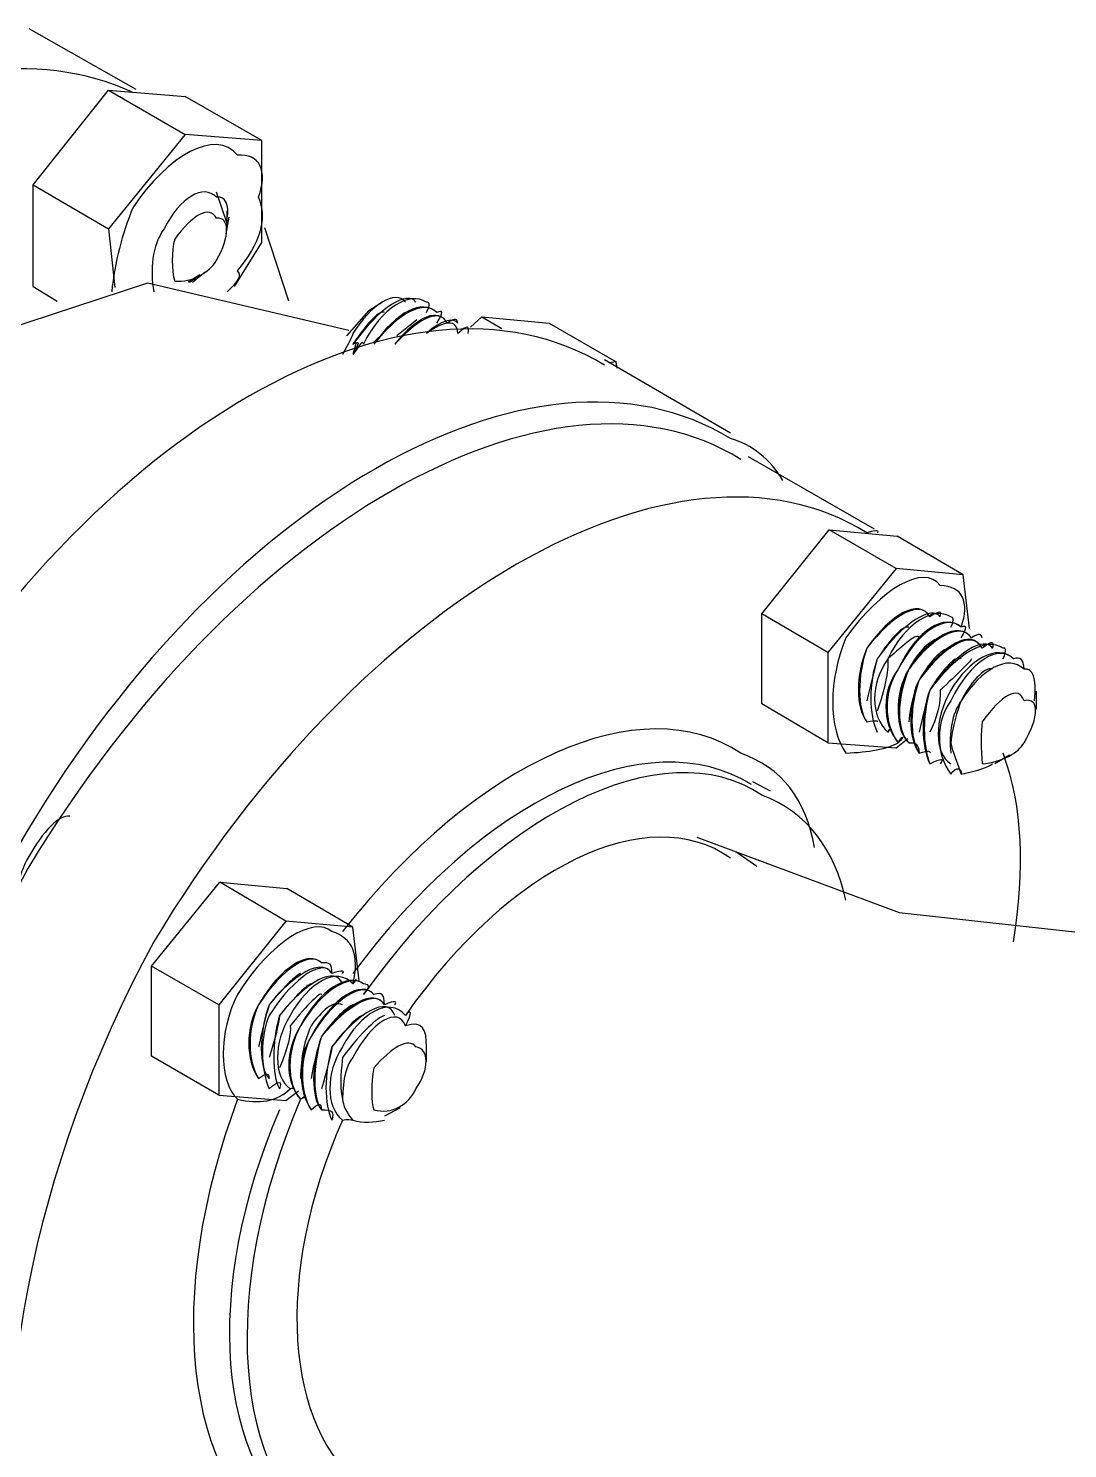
# Model space of a CAD drawing. Header units: inches. Extents: x 0.3 to 33.8, y 15.5 to 37.1.
# Drawn here: x 10.556 to 11.067, y 26.852 to 27.551 of the extents above; entities that cross this region are included whole.
import ezdxf

# ---------------------------------------------------------------- set-up
doc = ezdxf.new("R2010")
doc.units = ezdxf.units.IN
doc.header["$MEASUREMENT"] = 0

# ---------------------------------------------------------------- blocks, each defined once
blk = doc.blocks.new('60298_1')
at = {"transparency": 33554687}
for points in [[(10.5559, 27.55088), (10.60857, 27.52093)], [(10.55796, 27.47394), (10.59514, 27.52042)], [(10.59514, 27.52042), (10.63284, 27.51732)], [(10.59514, 27.52042), (10.63284, 27.49873)], [(10.67054, 27.49563), (10.63284, 27.51732)], [(10.63284, 27.49873), (10.59514, 27.45225)], [(10.67054, 27.49563), (10.63284, 27.49873)], [(10.67054, 27.44554), (10.67054, 27.49563)], [(10.55796, 27.42385), (10.55796, 27.47394)], [(10.55796, 27.47394), (10.59514, 27.45225)], [(10.6535, 27.45483), (10.64833, 27.47032)], [(10.6535, 27.46103), (10.6535, 27.46103)], [(10.6535, 27.45225), (10.6535, 27.46103)], [(10.59514, 27.45225), (10.59824, 27.42333)], [(10.65298, 27.44967), (10.65453, 27.45793)], [(10.68396, 27.41662), (10.67209, 27.45276)], [(10.65711, 27.42385), (10.67054, 27.44554)], [(10.63646, 27.42591), (10.64265, 27.43108)], [(10.7134, 27.40216), (10.61425, 27.4254), (10.51975, 27.39441)], [(10.55796, 27.42385), (10.56984, 27.41662)], [(10.64007, 27.42953), (10.63439, 27.42591)], [(10.63491, 27.42591), (10.638, 27.42798)], [(10.72321, 27.41197), (10.73044, 27.41662)], [(10.72321, 27.41197), (10.71237, 27.39957)], [(10.74077, 27.41094), (10.72579, 27.39648)], [(10.75213, 27.4161), (10.75213, 27.4161)], [(10.75833, 27.41248), (10.75833, 27.41248)], [(10.74697, 27.40732), (10.73715, 27.39957)], [(10.75368, 27.40319), (10.75368, 27.40319)], [(10.76453, 27.40887), (10.76453, 27.40887)], [(10.77124, 27.40526), (10.77124, 27.40526)], [(10.7733, 27.40371), (10.77898, 27.40887)], [(10.77898, 27.40887), (10.7888, 27.40319)], [(10.77898, 27.40887), (10.81203, 27.40577)], [(10.81203, 27.40577), (10.84509, 27.38666)], [(10.90137, 27.35155), (10.8394, 27.3877)], [(10.84509, 27.38666), (10.84147, 27.38615)], [(10.8456, 27.38357), (10.84509, 27.38666)], [(10.91015, 27.34019), (10.97212, 27.30456)], [(10.91687, 27.26273), (10.94991, 27.30404)], [(10.94991, 27.30404), (10.98348, 27.30094)], [(10.98297, 27.28493), (10.94991, 27.30404)], [(11.01602, 27.28183), (10.98348, 27.30094)], [(10.98297, 27.28493), (10.9494, 27.24362)], [(11.01602, 27.28183), (10.98297, 27.28493)], [(11.01911, 27.2555), (11.01602, 27.28183)], [(10.9494, 27.24362), (10.91687, 27.26273)], [(10.91687, 27.21832), (10.91687, 27.26273)], [(11.00259, 27.26531), (11.00259, 27.26531)], [(11.0093, 27.2617), (11.0093, 27.2617)], [(11.0155, 27.25808), (11.0155, 27.25808)], [(11.01911, 27.2555), (11.01911, 27.2555)], [(11.01963, 27.25498), (11.01963, 27.25498)], [(11.02221, 27.25395), (11.02221, 27.25395)], [(11.02841, 27.25033), (11.02841, 27.25033)], [(10.9494, 27.24362), (10.9494, 27.19921)], [(11.03461, 27.24672), (11.03461, 27.24672)], [(11.04132, 27.2431), (11.04132, 27.2431)], [(11.05216, 27.21574), (11.05216, 27.22451)], [(10.9494, 27.19921), (10.91687, 27.21832)], [(10.97161, 27.21108), (10.97161, 27.21108)], [(10.9778, 27.20747), (10.9778, 27.20747)], [(10.98297, 27.19663), (10.98865, 27.20127)], [(10.984, 27.20386), (10.984, 27.20386)], [(10.99071, 27.20024), (10.99071, 27.20024)], [(10.9494, 27.19921), (10.98297, 27.19663)], [(10.99691, 27.19611), (10.99691, 27.19611)], [(11.03874, 27.19301), (11.03151, 27.18888)], [(11.00362, 27.1925), (11.00362, 27.1925)], [(11.00982, 27.18888), (11.00982, 27.18888)], [(10.91222, 27.1801), (10.921, 27.17546)], [(10.88485, 27.15273), (10.98452, 27.11555), (11.11568, 27.10109), (11.24633, 27.11607), (11.34497, 27.15377)], [(10.91428, 27.13827), (10.90395, 27.1455)], [(10.61632, 27.08922), (10.64988, 27.13053)], [(10.64988, 27.13053), (10.68293, 27.12743)], [(10.68242, 27.11142), (10.64988, 27.13053)], [(10.71547, 27.10832), (10.68293, 27.12743)], [(10.68242, 27.11142), (10.64937, 27.07011)], [(10.71547, 27.10832), (10.68242, 27.11142)], [(10.71856, 27.08198), (10.71547, 27.10832)], [(10.64937, 27.07011), (10.61632, 27.08922)], [(10.61632, 27.0448), (10.61632, 27.08922)], [(10.70204, 27.0918), (10.70204, 27.0918)], [(10.70875, 27.08818), (10.70875, 27.08818)], [(10.71495, 27.08456), (10.71495, 27.08456)], [(10.71856, 27.08198), (10.71856, 27.08198)], [(10.72166, 27.08095), (10.72166, 27.08095)], [(10.72786, 27.07682), (10.72786, 27.07682)], [(10.64937, 27.07011), (10.64937, 27.0257)], [(10.73457, 27.07321), (10.73457, 27.07321)], [(10.74077, 27.06959), (10.74077, 27.06959)], [(10.75161, 27.04222), (10.75161, 27.051)], [(10.64937, 27.0257), (10.61632, 27.0448)], [(10.67105, 27.03758), (10.67105, 27.03758)], [(10.67725, 27.03396), (10.67725, 27.03396)], [(10.64937, 27.0257), (10.68242, 27.02311)], [(10.68242, 27.02311), (10.68861, 27.02776)], [(10.68396, 27.03034), (10.68396, 27.03034)], [(10.69016, 27.02673), (10.69016, 27.02673)], [(10.69687, 27.0226), (10.69687, 27.0226)], [(10.70307, 27.01898), (10.70307, 27.01898)], [(10.7387, 27.0195), (10.73096, 27.01537)], [(10.70978, 27.01537), (10.70978, 27.01537)]]:
    blk.add_lwpolyline(points, dxfattribs=at)
for points in [[(10.60702, 27.51938), (10.513, 27.56297), (10.37121, 27.4805), (10.27652, 27.32831)], [(10.75678, 27.41094), (10.74964, 27.418), (10.73664, 27.41114), (10.72579, 27.39544)], [(10.76194, 27.40577), (10.75762, 27.41339), (10.74763, 27.40966), (10.73612, 27.39544)], [(10.8394, 27.38512), (10.74303, 27.4435), (10.58658, 27.35347), (10.48825, 27.18372)], [(10.76711, 27.40577), (10.76581, 27.40867), (10.75902, 27.40744), (10.75161, 27.40061)], [(11.0408, 27.10109), (11.04622, 27.13745), (11.04554, 27.16745), (11.03564, 27.19405)], [(10.9117, 27.17855), (10.86046, 27.21054), (10.77865, 27.17124), (10.71547, 27.0856)], [(10.90137, 27.1424), (10.86087, 27.17098), (10.79272, 27.13857), (10.74129, 27.06494)], [(10.65866, 27.02363), (10.6226, 26.92744), (10.63146, 26.83691), (10.68448, 26.80158)], [(10.67932, 27.01847), (10.64091, 26.93039), (10.64832, 26.84164), (10.69481, 26.8119)], [(10.68965, 27.02363), (10.64956, 26.93033), (10.65565, 26.8374), (10.70514, 26.80674)]]:
    blk.add_open_spline(points, degree=3, dxfattribs=at)
for points, knots in [([(10.66899, 27.46774), (10.67361, 27.48075), (10.66965, 27.48946), (10.65866, 27.4884), (10.64794, 27.50199), (10.62413, 27.48825), (10.60702, 27.46258), (10.60199, 27.44989), (10.598, 27.43575), (10.59669, 27.42126)], [0, 0, 0, 0, 1, 1, 1, 2, 2, 2, 3, 3, 3, 3]), ([(10.6535, 27.45741), (10.65466, 27.46397), (10.6527, 27.46829), (10.64833, 27.46774), (10.64194, 27.47451), (10.63013, 27.46769), (10.62251, 27.45225), (10.61643, 27.44396), (10.61557, 27.43178), (10.61735, 27.42126)], [0, 0, 0, 0, 1, 1, 1, 2, 2, 2, 3, 3, 3, 3]), ([(10.6535, 27.42126), (10.65925, 27.42663), (10.661, 27.42933), (10.65866, 27.43159), (10.66969, 27.44438), (10.67365, 27.45775), (10.66899, 27.46774)], [0, 0, 0, 0, 1, 1, 1, 2, 2, 2, 2]), ([(10.64833, 27.45741), (10.65492, 27.45802), (10.65492, 27.44842), (10.64833, 27.43676), (10.64466, 27.43064), (10.63635, 27.42585), (10.62768, 27.42643), (10.62609, 27.43177), (10.62609, 27.44137), (10.62768, 27.44709), (10.63635, 27.45913), (10.64466, 27.46394), (10.64833, 27.45741)], [0, 0, 0, 0, 1, 1, 1, 2, 2, 2, 3, 3, 3, 4, 4, 4, 4]), ([(10.74129, 27.4161), (10.73672, 27.42246), (10.72404, 27.41484), (10.71547, 27.40061), (10.71483, 27.39889), (10.71368, 27.39649), (10.7103, 27.39028)], [0, 0, 0, 0, 1, 1, 1, 2, 2, 2, 2]), ([(10.74645, 27.4161), (10.74269, 27.42202), (10.72868, 27.41393), (10.71547, 27.39544), (10.7192, 27.3975), (10.71843, 27.39602), (10.71547, 27.39028)], [0, 0, 0, 0, 1, 1, 1, 2, 2, 2, 2]), ([(10.75161, 27.41094), (10.75394, 27.41532), (10.75308, 27.41602), (10.75161, 27.4161), (10.74349, 27.42155), (10.72948, 27.41346), (10.72063, 27.39544), (10.72016, 27.39732), (10.71952, 27.39611), (10.71547, 27.39028)], [0, 0, 0, 0, 1, 1, 1, 2, 2, 2, 3, 3, 3, 3]), ([(10.73096, 27.41094), (10.72879, 27.41235), (10.72299, 27.40675), (10.71547, 27.39544), (10.71782, 27.3978), (10.7169, 27.3959), (10.71547, 27.39028)], [0, 0, 0, 0, 1, 1, 1, 2, 2, 2, 2]), ([(10.75678, 27.40577), (10.76037, 27.41161), (10.75952, 27.4123), (10.75678, 27.41094), (10.75063, 27.41743), (10.73801, 27.41099), (10.72579, 27.39544)], [0, 0, 0, 0, 1, 1, 1, 2, 2, 2, 2]), ([(10.76711, 27.40577), (10.76681, 27.40789), (10.76595, 27.40859), (10.76194, 27.40577), (10.75863, 27.41281), (10.74902, 27.40942), (10.73612, 27.39544)], [0, 0, 0, 0, 1, 1, 1, 2, 2, 2, 2]), ([(10.77227, 27.40061), (10.77264, 27.40464), (10.77206, 27.40506), (10.76711, 27.40061), (10.76687, 27.40806), (10.76052, 27.4071), (10.75161, 27.40061)], [0, 0, 0, 0, 1, 1, 1, 2, 2, 2, 2]), ([(10.92719, 27.32831), (10.92109, 27.33863), (10.91177, 27.34608), (10.90137, 27.34897), (10.80498, 27.40773), (10.64853, 27.3177), (10.55022, 27.14757)], [0, 0, 0, 0, 1, 1, 1, 2, 2, 2, 2]), ([(10.90654, 27.33864), (10.81363, 27.39655), (10.65673, 27.30596), (10.55538, 27.13724), (10.4949, 27.02566), (10.47124, 26.90144), (10.49341, 26.8119)], [0, 0, 0, 0, 1, 1, 1, 2, 2, 2, 2]), ([(10.97367, 27.30249), (10.97495, 27.30338), (10.97366, 27.30415), (10.96851, 27.30249), (10.87558, 27.36078), (10.71868, 27.27019), (10.61735, 27.10109), (10.55685, 26.98989), (10.53319, 26.86567), (10.55538, 26.77575)], [0, 0, 0, 0, 1, 1, 1, 2, 2, 2, 3, 3, 3, 3]), ([(11.01498, 27.25602), (11.01924, 27.26852), (11.01575, 27.27624), (11.00465, 27.27667), (10.99656, 27.28732), (10.97555, 27.27519), (10.95818, 27.25085), (10.94962, 27.23029), (10.94962, 27.20603), (10.95818, 27.19405), (10.96938, 27.19462), (10.97879, 27.19599), (10.984, 27.19921)], [0, 0, 0, 0, 1, 1, 1, 2, 2, 2, 3, 3, 3, 4, 4, 4, 4]), ([(10.99949, 27.26118), (10.99426, 27.27058), (10.98025, 27.26249), (10.96851, 27.24568), (10.96297, 27.23256), (10.96297, 27.21638), (10.96851, 27.20954)], [0, 0, 0, 0, 1, 1, 1, 2, 2, 2, 2]), ([(11.00465, 27.26118), (11.00551, 27.26389), (11.00465, 27.26458), (10.99949, 27.26118), (10.99507, 27.27011), (10.98106, 27.26203), (10.96851, 27.24568), (10.96378, 27.23209), (10.96378, 27.21592), (10.96851, 27.20954), (10.97336, 27.21039), (10.97439, 27.20999), (10.97367, 27.20954)], [0, 0, 0, 0, 1, 1, 1, 2, 2, 2, 3, 3, 3, 4, 4, 4, 4]), ([(11.00465, 27.26118), (11.0007, 27.26687), (10.98669, 27.25878), (10.97367, 27.24052), (10.96941, 27.22884), (10.96941, 27.21267), (10.97367, 27.20437)], [0, 0, 0, 0, 1, 1, 1, 2, 2, 2, 2]), ([(11.00982, 27.25602), (11.01195, 27.26017), (11.01109, 27.26086), (11.00982, 27.26118), (11.0015, 27.2664), (10.9875, 27.25831), (10.97883, 27.24052), (10.97022, 27.22838), (10.97022, 27.2122), (10.97883, 27.20437), (10.9798, 27.20667), (10.98083, 27.20627), (10.97883, 27.20437)], [0, 0, 0, 0, 1, 1, 1, 2, 2, 2, 3, 3, 3, 4, 4, 4, 4]), ([(10.98916, 27.25602), (10.9868, 27.2572), (10.981, 27.2516), (10.97367, 27.24052), (10.97278, 27.23736), (10.97083, 27.22954), (10.96851, 27.21987)], [0, 0, 0, 0, 1, 1, 1, 2, 2, 2, 2]), ([(11.01498, 27.25602), (11.00714, 27.26315), (10.99313, 27.25506), (10.984, 27.23536), (10.97585, 27.22513), (10.97585, 27.20895), (10.984, 27.19921)], [0, 0, 0, 0, 1, 1, 1, 2, 2, 2, 2]), ([(11.01498, 27.25085), (11.01838, 27.25646), (11.01753, 27.25715), (11.01498, 27.25602), (11.00794, 27.26268), (10.99393, 27.2546), (10.984, 27.23536), (10.97665, 27.22466), (10.97665, 27.20849), (10.984, 27.19921), (10.98624, 27.20295), (10.98726, 27.20256), (10.984, 27.19921)], [0, 0, 0, 0, 1, 1, 1, 2, 2, 2, 3, 3, 3, 4, 4, 4, 4]), ([(10.99433, 27.25085), (10.99323, 27.25349), (10.98744, 27.24788), (10.97883, 27.24052), (10.97922, 27.23364), (10.97726, 27.22583), (10.97367, 27.2147)], [0, 0, 0, 0, 1, 1, 1, 2, 2, 2, 2]), ([(11.00465, 27.25085), (10.99967, 27.24977), (10.99388, 27.24417), (10.98916, 27.23536), (10.98566, 27.22993), (10.9837, 27.22211), (10.984, 27.2147)], [0, 0, 0, 0, 1, 1, 1, 2, 2, 2, 2]), ([(11.02015, 27.25085), (11.01357, 27.25943), (10.99956, 27.25134), (10.98916, 27.23536), (10.98228, 27.22141), (10.98228, 27.20524), (10.98916, 27.19921)], [0, 0, 0, 0, 1, 1, 1, 2, 2, 2, 2]), ([(11.02531, 27.25085), (11.02482, 27.25274), (11.02396, 27.25344), (11.02015, 27.25085), (11.01438, 27.25897), (11.00037, 27.25088), (10.98916, 27.23536), (10.98309, 27.22095), (10.98309, 27.20477), (10.98916, 27.19921), (10.99267, 27.19924), (10.9937, 27.19884), (10.99433, 27.19405)], [0, 0, 0, 0, 1, 1, 1, 2, 2, 2, 3, 3, 3, 4, 4, 4, 4]), ([(11.02531, 27.24568), (11.02001, 27.25572), (11.006, 27.24763), (10.99433, 27.23019), (10.98872, 27.2177), (10.98872, 27.20152), (10.99433, 27.19405)], [0, 0, 0, 0, 1, 1, 1, 2, 2, 2, 2]), ([(11.03047, 27.24568), (11.03126, 27.24903), (11.0304, 27.24972), (11.02531, 27.24568), (11.02082, 27.25525), (11.00681, 27.24716), (10.99433, 27.23019), (10.98952, 27.21723), (10.98952, 27.20105), (10.99433, 27.19405), (10.99911, 27.19552), (11.00014, 27.19513), (10.99949, 27.19405)], [0, 0, 0, 0, 1, 1, 1, 2, 2, 2, 3, 3, 3, 4, 4, 4, 4]), ([(11.00982, 27.24568), (11.00611, 27.24606), (11.00032, 27.24045), (10.99433, 27.23019), (10.99209, 27.22621), (10.99014, 27.21839), (10.98916, 27.20954)], [0, 0, 0, 0, 1, 1, 1, 2, 2, 2, 2]), ([(11.03047, 27.24568), (11.02645, 27.252), (11.01244, 27.24391), (10.99949, 27.22503), (10.99516, 27.21398), (10.99516, 27.1978), (10.99949, 27.18888)], [0, 0, 0, 0, 1, 1, 1, 2, 2, 2, 2]), ([(11.03564, 27.24052), (11.03769, 27.24531), (11.03684, 27.246), (11.03564, 27.24568), (11.02725, 27.25153), (11.01324, 27.24345), (10.99949, 27.22503), (10.99596, 27.21352), (10.99596, 27.19734), (10.99949, 27.18888), (11.00555, 27.1918), (11.00657, 27.19141), (11.00465, 27.18888)], [0, 0, 0, 0, 1, 1, 1, 2, 2, 2, 3, 3, 3, 4, 4, 4, 4]), ([(11.0408, 27.24052), (11.03288, 27.24828), (11.01887, 27.2402), (11.00982, 27.22503), (11.00159, 27.21026), (11.00159, 27.19409), (11.00982, 27.18888)], [0, 0, 0, 0, 1, 1, 1, 2, 2, 2, 2]), ([(11.04597, 27.23536), (11.0457, 27.24012), (11.04419, 27.24176), (11.0408, 27.24052), (11.03369, 27.24782), (11.01968, 27.23973), (11.00982, 27.21987), (11.0024, 27.2098), (11.0024, 27.19362), (11.00982, 27.18372), (11.0129, 27.18756), (11.01507, 27.18707), (11.01498, 27.18372)], [0, 0, 0, 0, 1, 1, 1, 2, 2, 2, 3, 3, 3, 4, 4, 4, 4]), ([(11.01498, 27.24052), (11.01254, 27.24234), (11.00675, 27.23673), (10.99949, 27.22503), (10.99853, 27.22249), (10.99657, 27.21467), (10.99433, 27.20437)], [0, 0, 0, 0, 1, 1, 1, 2, 2, 2, 2]), ([(11.02015, 27.24052), (11.01898, 27.23862), (11.01319, 27.23301), (11.00465, 27.22503), (11.00497, 27.21878), (11.00301, 27.21096), (10.99949, 27.20437)], [0, 0, 0, 0, 1, 1, 1, 2, 2, 2, 2]), ([(11.03047, 27.23536), (11.02782, 27.23705), (11.02048, 27.23079), (11.01498, 27.21987), (11.01054, 27.21357), (11.00879, 27.20408), (11.00982, 27.19405)], [0, 0, 0, 0, 1, 1, 1, 2, 2, 2, 2]), ([(11.05113, 27.21987), (11.05229, 27.23128), (11.0501, 27.23611), (11.04597, 27.23536), (11.0381, 27.24304), (11.02495, 27.23545), (11.01498, 27.21987), (11.01295, 27.21467), (11.01077, 27.20731), (11.00982, 27.19921)], [0, 0, 0, 0, 1, 1, 1, 2, 2, 2, 3, 3, 3, 3]), ([(11.04597, 27.21987), (11.05357, 27.22166), (11.05357, 27.21205), (11.04597, 27.19921), (11.04331, 27.19429), (11.035, 27.18948), (11.02531, 27.18888), (11.02474, 27.19541), (11.02474, 27.20501), (11.02531, 27.20954), (11.035, 27.22278), (11.04331, 27.22758), (11.04597, 27.21987)], [0, 0, 0, 0, 1, 1, 1, 2, 2, 2, 3, 3, 3, 4, 4, 4, 4]), ([(10.94269, 27.14757), (10.93885, 27.17142), (10.92621, 27.18703), (10.90654, 27.19405), (10.85765, 27.22661), (10.77657, 27.19083), (10.7103, 27.10626)], [0, 0, 0, 0, 1, 1, 1, 2, 2, 2, 2]), ([(11.00982, 27.19921), (11.01077, 27.19459), (11.01295, 27.18976), (11.01498, 27.18372), (11.02074, 27.18526), (11.02602, 27.18579), (11.03047, 27.18888)], [0, 0, 0, 0, 1, 1, 1, 2, 2, 2, 2]), ([(10.95818, 27.12175), (10.9525, 27.14674), (10.93931, 27.16501), (10.91687, 27.17339), (10.86842, 27.20594), (10.78489, 27.16474), (10.72063, 27.07527)], [0, 0, 0, 0, 1, 1, 1, 2, 2, 2, 2]), ([(10.57604, 27.16306), (10.57038, 27.1635), (10.56312, 27.15606), (10.55538, 27.1424), (10.55281, 27.1382), (10.55001, 27.12869), (10.54505, 27.11658)], [0, 0, 0, 0, 1, 1, 1, 2, 2, 2, 2]), ([(10.71547, 27.08044), (10.71886, 27.09509), (10.71536, 27.10281), (10.70514, 27.10626), (10.69617, 27.11389), (10.67516, 27.10176), (10.65866, 27.07527), (10.64924, 27.05686), (10.64924, 27.0326), (10.65866, 27.02363), (10.66899, 27.02119), (10.6784, 27.02256), (10.68448, 27.02879)], [0, 0, 0, 0, 1, 1, 1, 2, 2, 2, 3, 3, 3, 4, 4, 4, 4]), ([(10.69997, 27.09076), (10.69388, 27.09715), (10.67987, 27.08906), (10.66899, 27.07011), (10.66259, 27.05913), (10.66259, 27.04296), (10.66899, 27.03396)], [0, 0, 0, 0, 1, 1, 1, 2, 2, 2, 2]), ([(10.70514, 27.0856), (10.70513, 27.09046), (10.70427, 27.09115), (10.69997, 27.09076), (10.69468, 27.09669), (10.68067, 27.0886), (10.66899, 27.07011), (10.66339, 27.05867), (10.66339, 27.04249), (10.66899, 27.03396), (10.67298, 27.03696), (10.67401, 27.03656), (10.67415, 27.03396)], [0, 0, 0, 0, 1, 1, 1, 2, 2, 2, 3, 3, 3, 4, 4, 4, 4]), ([(10.70514, 27.0856), (10.70032, 27.09343), (10.68631, 27.08535), (10.67415, 27.07011), (10.66902, 27.05541), (10.66902, 27.03924), (10.67415, 27.03396)], [0, 0, 0, 0, 1, 1, 1, 2, 2, 2, 2]), ([(10.7103, 27.0856), (10.71156, 27.08675), (10.71071, 27.08744), (10.70514, 27.0856), (10.70112, 27.09297), (10.68711, 27.08488), (10.67415, 27.06494), (10.66983, 27.05495), (10.66983, 27.03878), (10.67415, 27.02879), (10.67941, 27.03324), (10.68044, 27.03285), (10.67932, 27.02879)], [0, 0, 0, 0, 1, 1, 1, 2, 2, 2, 3, 3, 3, 4, 4, 4, 4]), ([(10.68965, 27.0856), (10.68641, 27.08377), (10.68062, 27.07817), (10.67415, 27.07011), (10.6724, 27.06393), (10.67044, 27.05611), (10.66899, 27.04945)], [0, 0, 0, 0, 1, 1, 1, 2, 2, 2, 2]), ([(10.7103, 27.08044), (10.70675, 27.08972), (10.69274, 27.08163), (10.67932, 27.06494), (10.67546, 27.0517), (10.67546, 27.03552), (10.67932, 27.02879)], [0, 0, 0, 0, 1, 1, 1, 2, 2, 2, 2]), ([(10.71547, 27.08044), (10.718, 27.08303), (10.71714, 27.08372), (10.71547, 27.08044), (10.70756, 27.08926), (10.69355, 27.08117), (10.68448, 27.06494), (10.67627, 27.05123), (10.67627, 27.03506), (10.68448, 27.02879), (10.68585, 27.02953), (10.68688, 27.02913), (10.68448, 27.02879)], [0, 0, 0, 0, 1, 1, 1, 2, 2, 2, 3, 3, 3, 4, 4, 4, 4]), ([(10.72063, 27.08044), (10.71319, 27.086), (10.69918, 27.07791), (10.68965, 27.05978), (10.6819, 27.04798), (10.6819, 27.03181), (10.68965, 27.02363)], [0, 0, 0, 0, 1, 1, 1, 2, 2, 2, 2]), ([(10.72063, 27.07527), (10.72444, 27.07932), (10.72358, 27.08001), (10.72063, 27.08044), (10.71399, 27.08554), (10.69998, 27.07745), (10.68965, 27.05978), (10.6827, 27.04752), (10.6827, 27.03134), (10.68965, 27.02363), (10.69229, 27.02581), (10.69331, 27.02541), (10.68965, 27.02363)], [0, 0, 0, 0, 1, 1, 1, 2, 2, 2, 3, 3, 3, 4, 4, 4, 4]), ([(10.69481, 27.08044), (10.69285, 27.08006), (10.68705, 27.07445), (10.67932, 27.06494), (10.67883, 27.06022), (10.67688, 27.0524), (10.67415, 27.04429)], [0, 0, 0, 0, 1, 1, 1, 2, 2, 2, 2]), ([(10.69997, 27.07527), (10.69929, 27.07634), (10.69349, 27.07074), (10.68448, 27.05978), (10.68527, 27.0565), (10.68331, 27.04868), (10.67932, 27.03912)], [0, 0, 0, 0, 1, 1, 1, 2, 2, 2, 2]), ([(10.72579, 27.07527), (10.71962, 27.08229), (10.70562, 27.0742), (10.69481, 27.05462), (10.68833, 27.04427), (10.68833, 27.02809), (10.69481, 27.01847)], [0, 0, 0, 0, 1, 1, 1, 2, 2, 2, 2]), ([(10.73096, 27.07011), (10.73087, 27.0756), (10.73001, 27.07629), (10.72579, 27.07527), (10.72043, 27.08183), (10.70642, 27.07374), (10.69481, 27.05462), (10.68914, 27.0438), (10.68914, 27.02763), (10.69481, 27.01847), (10.69872, 27.02209), (10.69975, 27.0217), (10.69997, 27.01847)], [0, 0, 0, 0, 1, 1, 1, 2, 2, 2, 3, 3, 3, 4, 4, 4, 4]), ([(10.7103, 27.07011), (10.70572, 27.07263), (10.69993, 27.06702), (10.69481, 27.05978), (10.69171, 27.05278), (10.68975, 27.04496), (10.68965, 27.03396)], [0, 0, 0, 0, 1, 1, 1, 2, 2, 2, 2]), ([(10.71547, 27.07011), (10.71216, 27.06891), (10.70636, 27.06331), (10.69997, 27.05462), (10.69814, 27.04907), (10.69619, 27.04125), (10.69481, 27.03396)], [0, 0, 0, 0, 1, 1, 1, 2, 2, 2, 2]), ([(10.73096, 27.07011), (10.72606, 27.07857), (10.71205, 27.07048), (10.69997, 27.05462), (10.69477, 27.04055), (10.69477, 27.02438), (10.69997, 27.01847)], [0, 0, 0, 0, 1, 1, 1, 2, 2, 2, 2]), ([(10.73612, 27.07011), (10.73731, 27.07188), (10.73645, 27.07257), (10.73096, 27.07011), (10.72687, 27.07811), (10.71285, 27.07002), (10.69997, 27.05462), (10.69558, 27.04009), (10.69558, 27.02391), (10.69997, 27.01847), (10.70516, 27.01838), (10.70619, 27.01798), (10.70514, 27.0133)], [0, 0, 0, 0, 1, 1, 1, 2, 2, 2, 3, 3, 3, 4, 4, 4, 4]), ([(10.73612, 27.06494), (10.7325, 27.07485), (10.71849, 27.06677), (10.70514, 27.04945), (10.70121, 27.03683), (10.70121, 27.02066), (10.70514, 27.0133)], [0, 0, 0, 0, 1, 1, 1, 2, 2, 2, 2]), ([(10.74129, 27.05978), (10.74531, 27.06669), (10.7438, 27.06833), (10.74129, 27.06494), (10.7333, 27.07439), (10.71929, 27.0663), (10.7103, 27.04945), (10.70201, 27.03637), (10.70201, 27.0202), (10.7103, 27.0133), (10.71251, 27.01414), (10.71468, 27.01364), (10.71547, 27.0133)], [0, 0, 0, 0, 1, 1, 1, 2, 2, 2, 3, 3, 3, 4, 4, 4, 4]), ([(10.72063, 27.06494), (10.71859, 27.06519), (10.7128, 27.05959), (10.70514, 27.04945), (10.70458, 27.04535), (10.70262, 27.03753), (10.69997, 27.02879)], [0, 0, 0, 0, 1, 1, 1, 2, 2, 2, 2]), ([(10.73096, 27.06494), (10.72744, 27.06363), (10.7201, 27.05736), (10.7103, 27.04429), (10.71016, 27.04014), (10.70841, 27.03066), (10.7103, 27.02363)], [0, 0, 0, 0, 1, 1, 1, 2, 2, 2, 2]), ([(10.75161, 27.04945), (10.7519, 27.05785), (10.74971, 27.06269), (10.74129, 27.05978), (10.73771, 27.06961), (10.72457, 27.06202), (10.71547, 27.04429), (10.71257, 27.04124), (10.71038, 27.03388), (10.7103, 27.02363)], [0, 0, 0, 0, 1, 1, 1, 2, 2, 2, 3, 3, 3, 3]), ([(10.74645, 27.04945), (10.75318, 27.04823), (10.75318, 27.03863), (10.74645, 27.02879), (10.74293, 27.02086), (10.73461, 27.01606), (10.72579, 27.01847), (10.72435, 27.02198), (10.72435, 27.03158), (10.72579, 27.03912), (10.73461, 27.04935), (10.74293, 27.05415), (10.74645, 27.04945)], [0, 0, 0, 0, 1, 1, 1, 2, 2, 2, 3, 3, 3, 4, 4, 4, 4]), ([(10.7103, 27.02363), (10.71038, 27.02116), (10.71257, 27.01633), (10.71547, 27.0133), (10.72036, 27.01183), (10.72564, 27.01235), (10.73096, 27.0133)], [0, 0, 0, 0, 1, 1, 1, 2, 2, 2, 2]), ([(10.7103, 27.0133), (10.67614, 26.93665), (10.68214, 26.86142), (10.72063, 26.83256), (10.73274, 26.83221), (10.74086, 26.82956), (10.74645, 26.8274)], [0, 0, 0, 0, 1, 1, 1, 2, 2, 2, 2])]:
    blk.add_open_spline(points, degree=3, knots=knots, dxfattribs=at)

msp = doc.modelspace()

# ---------------------------------------------------------------- block references
msp.add_blockref('60298_1', (0, 0))

doc.saveas('drawing.dxf')
